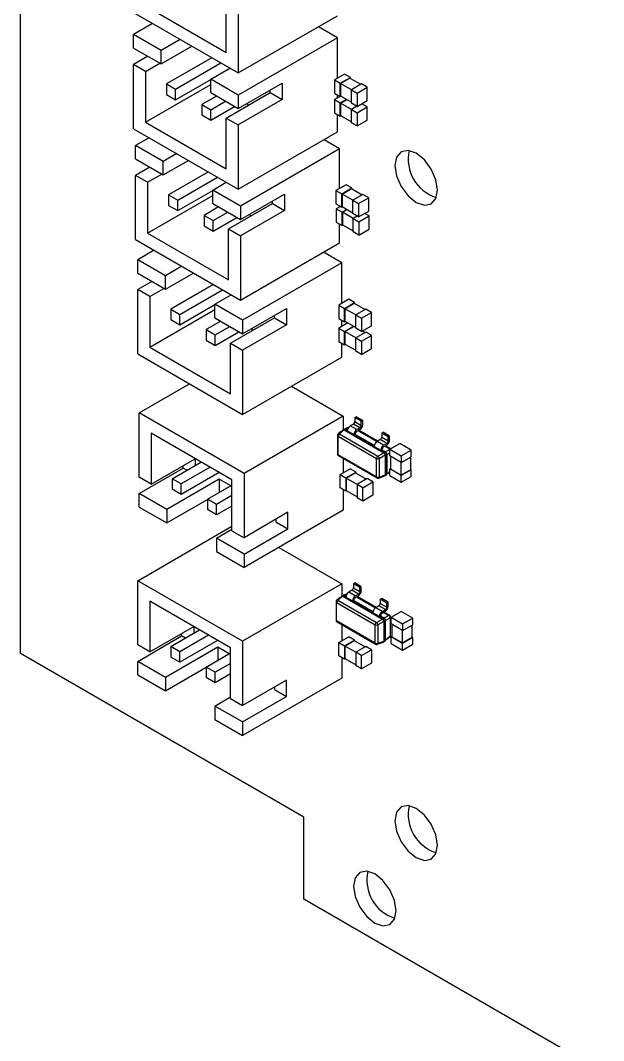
# Model space of a CAD drawing. Header units: millimetres. Extents: x 461 to 1302, y 117 to 711.
# Drawn here: x 867.1 to 925.3, y 223.8 to 325.6 of the extents above; entities that cross this region are included whole.
import ezdxf

# ---------------------------------------------------------------- set-up
doc = ezdxf.new("R2010")
doc.units = ezdxf.units.MM
doc.layers.get('0').update_dxf_attribs({"lineweight": 50})

msp = doc.modelspace()

# ---------------------------------------------------------------- linework, layer by layer
at = {"color": 7, "linetype": 'Continuous', "lineweight": 25}
for p, q in [((867.089, 262.452), (867.089, 381.411)), ((879.582, 327.019), (887.643, 322.365)), ((887.643, 322.365), (887.643, 327.428)), ((888.845, 326.734), (888.845, 320.324)), ((878.38, 326.366), (888.845, 320.324)), ((888.845, 320.324), (898.745, 326.039)), ((880.29, 325.263), (878.38, 324.161)), ((898.745, 323.834), (896.835, 324.937)), ((881.138, 322.569), (878.38, 324.161)), ((878.38, 322.814), (878.38, 324.161)), ((883.047, 323.671), (881.138, 322.569)), ((898.745, 323.834), (888.845, 318.119)), ((898.745, 319.802), (898.745, 323.834)), ((878.38, 322.814), (881.138, 321.222)), ((881.138, 321.222), (884.214, 322.998)), ((881.138, 321.222), (881.138, 322.569)), ((879.795, 321.997), (878.38, 321.181)), ((886.209, 321.846), (881.675, 319.229)), ((878.38, 314.771), (878.38, 321.181)), ((879.582, 320.487), (878.38, 321.181)), ((879.582, 320.487), (880.997, 321.303)), ((879.582, 320.487), (879.582, 315.424)), ((882.58, 318.707), (887.114, 321.324)), ((886.088, 319.711), (887.997, 320.814)), ((882.58, 317.662), (886.088, 319.686)), ((888.845, 318.119), (886.088, 319.711)), ((886.088, 318.364), (886.088, 319.711)), ((899.452, 320.211), (898.446, 319.63)), ((898.446, 319.63), (898.446, 318.304)), ((898.446, 319.63), (899.021, 319.299)), ((899.021, 319.299), (900.026, 319.879)), ((899.056, 319.278), (899.991, 319.818)), ((900.026, 319.879), (899.452, 320.211)), ((899.991, 319.818), (901.07, 319.195)), ((900.026, 319.797), (900.026, 319.879)), ((879.582, 315.424), (886.088, 319.18)), ((881.675, 319.229), (882.58, 318.707)), ((881.675, 319.229), (881.675, 318.184)), ((882.58, 317.662), (882.58, 318.707)), ((888.845, 316.772), (893.229, 319.303)), ((892.027, 318.364), (892.027, 318.609)), ((893.229, 319.303), (893.229, 317.67)), ((899.021, 317.973), (899.021, 319.299)), ((900.135, 318.655), (899.056, 319.278)), ((899.056, 319.278), (899.056, 318.034)), ((901.14, 319.236), (900.135, 318.655)), ((900.135, 317.329), (900.135, 318.655)), ((900.135, 318.655), (900.709, 318.324)), ((900.709, 318.324), (901.715, 318.904)), ((901.715, 318.904), (901.14, 319.236)), ((901.715, 317.578), (901.715, 318.904)), ((881.675, 318.184), (882.58, 317.662)), ((886.668, 318.029), (885.211, 317.188)), ((886.088, 318.364), (888.845, 316.772)), ((886.116, 316.666), (887.573, 317.507)), ((887.643, 315.833), (892.027, 318.364)), ((888.845, 318.119), (888.845, 316.772)), ((893.229, 317.67), (888.845, 315.139)), ((892.027, 318.364), (893.229, 317.67)), ((898.446, 318.304), (899.021, 317.973)), ((898.995, 317.987), (898.446, 317.67)), ((898.446, 317.67), (898.446, 316.344)), ((898.446, 317.67), (899.021, 317.339)), ((898.745, 317.843), (898.745, 318.132)), ((899.091, 318.013), (899.021, 317.973)), ((899.021, 317.339), (899.64, 317.697)), ((899.056, 318.034), (900.135, 317.411)), ((899.056, 317.319), (899.675, 317.676)), ((900.709, 318.324), (900.709, 316.998)), ((900.709, 316.998), (901.715, 317.578)), ((885.211, 317.188), (886.116, 316.666)), ((885.211, 317.188), (885.211, 316.143)), ((886.116, 315.621), (888.478, 316.984)), ((886.116, 315.621), (886.116, 316.666)), ((889.693, 317.261), (889.905, 317.139)), ((899.021, 316.013), (899.021, 317.339)), ((900.135, 316.696), (899.056, 317.319)), ((899.056, 317.319), (899.056, 316.074)), ((900.709, 316.998), (900.135, 317.329)), ((900.684, 317.012), (900.135, 316.696)), ((900.135, 315.37), (900.135, 316.696)), ((900.135, 316.696), (900.709, 316.364)), ((900.709, 316.364), (901.715, 316.945)), ((900.709, 316.364), (900.709, 315.038)), ((901.715, 316.945), (901.166, 317.261)), ((901.715, 315.619), (901.715, 316.945)), ((879.582, 315.424), (887.643, 310.77)), ((885.211, 316.143), (886.116, 315.621)), ((887.643, 315.833), (888.845, 315.139)), ((887.643, 310.77), (887.643, 315.833)), ((898.446, 316.344), (899.021, 316.013)), ((898.745, 314.444), (898.745, 316.172)), ((899.091, 316.054), (899.021, 316.013)), ((899.056, 316.074), (900.135, 315.451)), ((900.709, 315.038), (900.135, 315.37)), ((900.709, 315.038), (901.715, 315.619)), ((878.38, 314.771), (888.845, 308.729)), ((888.845, 315.139), (888.845, 308.729)), ((888.845, 308.729), (898.745, 314.444)), ((879.936, 313.873), (878.592, 313.097)), ((898.957, 312.77), (897.401, 313.668)), ((881.35, 311.505), (878.592, 313.097)), ((878.592, 311.749), (878.592, 313.097)), ((898.957, 312.77), (889.057, 307.055)), ((898.957, 308.82), (898.957, 312.77)), ((878.592, 311.749), (881.35, 310.157)), ((882.694, 312.281), (881.35, 311.505)), ((881.35, 310.157), (883.861, 311.607)), ((881.35, 310.157), (881.35, 311.505)), ((880.007, 310.933), (878.592, 310.116)), ((885.855, 310.456), (881.887, 308.165)), ((878.592, 303.707), (878.592, 310.116)), ((879.794, 309.422), (878.592, 310.116)), ((879.794, 309.422), (881.209, 310.239)), ((879.794, 309.422), (879.794, 304.36)), ((882.792, 307.643), (886.76, 309.933)), ((886.3, 308.647), (887.643, 309.423)), ((882.792, 306.597), (886.3, 308.622)), ((889.057, 307.055), (886.3, 308.647)), ((886.3, 307.3), (886.3, 308.647)), ((889.057, 305.708), (893.442, 308.239)), ((893.442, 308.239), (893.442, 306.606)), ((899.593, 309.187), (898.588, 308.607)), ((898.588, 308.607), (898.588, 307.281)), ((898.588, 308.607), (899.162, 308.275)), ((899.162, 308.275), (900.168, 308.856)), ((899.162, 306.949), (899.162, 308.275)), ((899.197, 308.255), (900.132, 308.795)), ((900.276, 307.632), (899.197, 308.255)), ((899.197, 308.255), (899.197, 307.011)), ((900.168, 308.856), (899.593, 309.187)), ((900.132, 308.795), (901.211, 308.172)), ((900.168, 308.774), (900.168, 308.856)), ((879.794, 304.36), (886.3, 308.115)), ((881.887, 308.165), (882.792, 307.643)), ((881.887, 308.165), (881.887, 307.12)), ((882.792, 306.597), (882.792, 307.643)), ((886.3, 307.3), (889.057, 305.708)), ((887.855, 304.769), (892.239, 307.3)), ((892.239, 307.3), (892.239, 307.545)), ((892.239, 307.3), (893.442, 306.606)), ((898.588, 307.281), (899.162, 306.949)), ((901.282, 308.213), (900.276, 307.632)), ((900.276, 307.632), (900.851, 307.301)), ((900.276, 306.306), (900.276, 307.632)), ((900.851, 307.301), (901.856, 307.881)), ((900.851, 307.301), (900.851, 305.975)), ((901.856, 307.881), (901.282, 308.213)), ((901.856, 306.555), (901.856, 307.881)), ((881.887, 307.12), (882.792, 306.597)), ((886.88, 306.965), (885.423, 306.124)), ((886.328, 305.602), (887.785, 306.443)), ((889.057, 307.055), (889.057, 305.708)), ((893.442, 306.606), (889.057, 304.075)), ((889.905, 306.197), (890.117, 306.075)), ((899.031, 307.025), (898.624, 306.79)), ((898.624, 306.79), (898.624, 305.464)), ((898.624, 306.79), (899.198, 306.458)), ((898.957, 306.982), (898.957, 307.068)), ((899.233, 306.99), (899.162, 306.949)), ((899.197, 307.011), (900.276, 306.388)), ((899.198, 306.458), (899.676, 306.734)), ((899.198, 305.132), (899.198, 306.458)), ((899.233, 306.438), (899.711, 306.714)), ((900.312, 305.815), (899.233, 306.438)), ((899.233, 306.438), (899.233, 305.194)), ((900.851, 305.975), (900.276, 306.306)), ((900.851, 305.975), (901.856, 306.555)), ((901.892, 306.064), (901.449, 306.32)), ((885.423, 306.124), (886.328, 305.602)), ((885.423, 306.124), (885.423, 305.079)), ((886.328, 304.556), (888.69, 305.92)), ((886.328, 304.556), (886.328, 305.602)), ((898.624, 305.464), (899.198, 305.132)), ((898.957, 303.38), (898.957, 305.271)), ((899.233, 305.194), (900.312, 304.571)), ((900.72, 306.05), (900.312, 305.815)), ((900.312, 305.815), (900.886, 305.484)), ((900.312, 304.489), (900.312, 305.815)), ((900.886, 305.484), (901.892, 306.064)), ((900.886, 305.484), (900.886, 304.157)), ((901.892, 304.738), (901.892, 306.064)), ((879.794, 304.36), (887.855, 299.706)), ((885.423, 305.079), (886.328, 304.556)), ((887.855, 304.769), (889.057, 304.075)), ((887.855, 299.706), (887.855, 304.769)), ((899.268, 305.173), (899.198, 305.132)), ((900.886, 304.157), (900.312, 304.489)), ((900.886, 304.157), (901.892, 304.738)), ((878.592, 303.707), (889.057, 297.665)), ((889.057, 304.075), (889.057, 297.665)), ((889.057, 297.665), (898.957, 303.38)), ((880.431, 302.645), (878.804, 301.706)), ((899.169, 301.379), (897.33, 302.441)), ((881.562, 300.114), (878.804, 301.706)), ((878.804, 300.359), (878.804, 301.706)), ((899.169, 301.379), (889.27, 295.665)), ((899.169, 297.348), (899.169, 301.379)), ((878.804, 300.359), (881.562, 298.767)), ((883.189, 301.053), (881.562, 300.114)), ((881.562, 298.767), (884.356, 300.379)), ((881.562, 298.767), (881.562, 300.114)), ((880.219, 299.542), (878.804, 298.726)), ((886.35, 299.228), (882.1, 296.774)), ((878.804, 292.316), (878.804, 298.726)), ((880.006, 298.032), (878.804, 298.726)), ((880.006, 298.032), (881.421, 298.848)), ((883.005, 296.252), (887.255, 298.706)), ((886.512, 297.257), (888.138, 298.196)), ((880.006, 298.032), (880.006, 292.969)), ((883.005, 295.207), (886.512, 297.231)), ((889.27, 295.665), (886.512, 297.257)), ((886.512, 295.909), (886.512, 297.257)), ((899.876, 297.756), (898.871, 297.175)), ((898.871, 297.175), (898.871, 295.849)), ((898.871, 297.175), (899.445, 296.844)), ((899.445, 296.844), (900.45, 297.424)), ((899.48, 296.823), (900.415, 297.363)), ((900.45, 297.424), (899.876, 297.756)), ((900.415, 297.363), (901.494, 296.74)), ((900.45, 297.343), (900.45, 297.424)), ((880.006, 292.969), (886.512, 296.725)), ((882.1, 296.774), (883.005, 296.252)), ((882.1, 296.774), (882.1, 295.729)), ((883.005, 295.207), (883.005, 296.252)), ((889.27, 294.317), (893.654, 296.848)), ((892.452, 295.909), (892.452, 296.154)), ((893.654, 296.848), (893.654, 295.215)), ((899.445, 295.518), (899.445, 296.844)), ((900.559, 296.2), (899.48, 296.823)), ((899.48, 296.823), (899.48, 295.579)), ((901.565, 296.781), (900.559, 296.2)), ((900.559, 296.2), (901.133, 295.869)), ((900.559, 294.874), (900.559, 296.2)), ((901.133, 295.869), (902.139, 296.449)), ((902.139, 296.449), (901.565, 296.781)), ((902.139, 295.123), (902.139, 296.449)), ((882.1, 295.729), (883.005, 295.207)), ((887.092, 295.574), (885.635, 294.733)), ((886.512, 295.909), (889.27, 294.317)), ((886.54, 294.211), (887.997, 295.052)), ((888.067, 293.378), (892.452, 295.909)), ((889.27, 295.665), (889.27, 294.317)), ((893.654, 295.215), (889.27, 292.684)), ((892.452, 295.909), (893.654, 295.215)), ((898.871, 295.849), (899.445, 295.518)), ((899.773, 295.41), (898.871, 294.889)), ((899.169, 295.061), (899.169, 295.677)), ((899.516, 295.559), (899.445, 295.518)), ((899.445, 294.558), (900.347, 295.078)), ((899.48, 295.579), (900.559, 294.956)), ((899.48, 294.537), (900.383, 295.058)), ((901.133, 295.869), (901.133, 294.543)), ((901.133, 294.543), (902.139, 295.123)), ((885.635, 294.733), (886.54, 294.211)), ((885.635, 294.733), (885.635, 293.688)), ((886.54, 293.166), (888.902, 294.529)), ((886.54, 293.166), (886.54, 294.211)), ((890.117, 294.807), (890.33, 294.684)), ((898.871, 294.889), (898.871, 293.563)), ((898.871, 294.889), (899.445, 294.558)), ((899.445, 293.231), (899.445, 294.558)), ((900.559, 293.914), (899.48, 294.537)), ((899.48, 294.537), (899.48, 293.293)), ((901.133, 294.543), (900.559, 294.874)), ((901.565, 294.495), (900.559, 293.914)), ((901.133, 293.583), (902.139, 294.163)), ((901.237, 294.602), (901.494, 294.454)), ((902.139, 294.163), (901.565, 294.495)), ((902.139, 292.837), (902.139, 294.163)), ((880.006, 292.969), (888.067, 288.316)), ((885.635, 293.688), (886.54, 293.166)), ((888.067, 293.378), (889.27, 292.684)), ((888.067, 288.316), (888.067, 293.378)), ((898.871, 293.563), (899.445, 293.231)), ((899.169, 291.989), (899.169, 293.391)), ((899.516, 293.272), (899.445, 293.231)), ((899.48, 293.293), (900.559, 292.67)), ((900.559, 293.914), (901.133, 293.583)), ((900.559, 292.588), (900.559, 293.914)), ((901.133, 293.583), (901.133, 292.257)), ((878.804, 292.316), (889.27, 286.274)), ((889.27, 292.684), (889.27, 286.274)), ((889.27, 286.274), (899.169, 291.989)), ((901.133, 292.257), (900.559, 292.588)), ((901.133, 292.257), (902.139, 292.837)), ((878.946, 286.437), (883.967, 289.335)), ((894.148, 289.091), (899.31, 286.11)), ((878.946, 280.027), (878.946, 286.437)), ((889.411, 280.395), (878.946, 286.437)), ((899.31, 286.11), (889.411, 280.395)), ((899.31, 286.11), (899.31, 284.741)), ((900.47, 285.972), (900.612, 286.053)), ((901.121, 285.596), (900.47, 285.972)), ((900.47, 285.972), (900.47, 285.563)), ((901.262, 285.678), (900.612, 286.053)), ((899.842, 284.973), (899.456, 284.835)), ((900.329, 285.318), (900.011, 285.135)), ((900.661, 284.759), (900.011, 285.135)), ((900.979, 284.943), (900.329, 285.318)), ((900.47, 285.563), (901.121, 285.188)), ((900.661, 284.759), (900.979, 284.943)), ((901.121, 285.596), (901.262, 285.678)), ((901.121, 285.188), (901.121, 285.596)), ((901.262, 285.269), (901.262, 285.678)), ((888.209, 279.742), (880.148, 284.396)), ((880.148, 284.396), (880.148, 279.333)), ((898.743, 284.175), (898.743, 282.346)), ((898.801, 284.094), (902.648, 281.873)), ((898.801, 282.264), (898.801, 284.094)), ((899.15, 284.614), (898.813, 284.328)), ((899.409, 284.738), (898.928, 284.329)), ((898.928, 284.329), (902.775, 282.109)), ((899.424, 284.747), (899.409, 284.738)), ((899.409, 284.738), (903.369, 282.452)), ((899.424, 284.747), (899.551, 284.82)), ((899.565, 284.828), (899.551, 284.82)), ((899.728, 284.645), (900.378, 284.269)), ((899.728, 284.645), (899.728, 284.563)), ((900.378, 284.188), (899.728, 284.563)), ((900.52, 284.269), (900.378, 284.188)), ((900.378, 284.188), (900.378, 284.269)), ((900.52, 284.269), (900.52, 284.351)), ((900.661, 284.596), (900.979, 284.779)), ((902.735, 283.605), (900.84, 284.699)), ((903.157, 284.42), (903.299, 284.502)), ((903.808, 284.045), (903.157, 284.42)), ((903.157, 284.42), (903.157, 284.012)), ((903.157, 284.012), (903.808, 283.637)), ((903.949, 284.126), (903.299, 284.502)), ((903.808, 284.045), (903.949, 284.126)), ((903.808, 283.637), (903.808, 284.045)), ((903.949, 283.718), (903.949, 284.126)), ((902.415, 283.094), (903.065, 282.718)), ((902.415, 283.094), (902.415, 283.012)), ((903.065, 282.636), (902.415, 283.012)), ((903.016, 283.767), (902.698, 283.583)), ((903.348, 283.208), (902.698, 283.583)), ((903.666, 283.392), (903.016, 283.767)), ((903.207, 282.718), (903.207, 282.8)), ((903.348, 283.208), (903.666, 283.392)), ((903.348, 283.045), (903.666, 283.228)), ((904.042, 282.851), (903.527, 283.148)), ((903.953, 282.8), (904.959, 283.38)), ((903.953, 282.137), (903.953, 282.8)), ((903.953, 282.8), (905.102, 282.137)), ((906.107, 282.717), (904.959, 283.38)), ((880.148, 279.333), (884.532, 281.864)), ((884.532, 281.864), (884.532, 281.195)), ((902.648, 280.044), (898.801, 282.264)), ((898.843, 282.173), (902.69, 279.952)), ((899.31, 281.903), (899.31, 280.445)), ((902.648, 280.044), (902.648, 281.873)), ((902.775, 282.109), (903.369, 282.452)), ((903.51, 282.208), (902.915, 281.865)), ((902.915, 281.865), (902.915, 280.036)), ((903.207, 282.718), (903.065, 282.636)), ((903.065, 282.636), (903.065, 282.718)), ((903.369, 282.452), (903.384, 282.461)), ((903.51, 282.534), (903.384, 282.461)), ((903.51, 282.534), (903.525, 282.542)), ((903.525, 282.216), (903.51, 282.208)), ((903.51, 282.208), (903.51, 280.248)), ((903.652, 282.289), (903.525, 282.216)), ((903.525, 282.216), (903.525, 280.256)), ((903.666, 282.298), (903.652, 282.289)), ((903.652, 282.289), (903.652, 280.329)), ((903.666, 280.338), (903.666, 282.298)), ((905.102, 281.474), (903.953, 282.137)), ((904.024, 282.096), (904.024, 280.85)), ((905.102, 282.137), (906.107, 282.717)), ((905.102, 282.137), (905.102, 281.474)), ((905.102, 281.474), (906.107, 282.054)), ((906.036, 282.013), (906.036, 280.767)), ((906.107, 282.054), (906.107, 282.717)), ((878.946, 278.394), (883.33, 280.925)), ((882.241, 279.872), (885.112, 281.53)), ((886.017, 281.007), (883.146, 279.35)), ((883.33, 280.925), (883.33, 281.17)), ((883.697, 280.713), (883.33, 280.925)), ((899.012, 280.273), (900.018, 280.853)), ((900.592, 280.522), (900.018, 280.853)), ((903.953, 280.85), (904.024, 280.891)), ((905.102, 280.187), (903.953, 280.85)), ((903.953, 280.187), (903.953, 280.85)), ((904.024, 280.85), (905.102, 280.228)), ((905.102, 280.228), (905.102, 281.474)), ((906.036, 280.767), (905.102, 280.228)), ((906.107, 280.767), (905.102, 280.187)), ((906.107, 280.767), (906.036, 280.808)), ((906.107, 280.104), (906.107, 280.767)), ((880.148, 279.333), (878.946, 280.027)), ((886.936, 279.823), (881.704, 276.802)), ((882.241, 279.872), (882.241, 278.827)), ((883.146, 279.35), (882.241, 279.872)), ((886.923, 280.485), (883.146, 278.304)), ((888.081, 279.162), (886.936, 279.823)), ((886.936, 279.823), (886.936, 278.5)), ((889.411, 280.395), (889.411, 273.986)), ((899.012, 278.947), (899.012, 280.273)), ((899.012, 280.273), (899.586, 279.941)), ((899.586, 279.941), (900.592, 280.522)), ((899.586, 279.941), (899.586, 278.615)), ((899.622, 279.921), (900.556, 280.461)), ((900.701, 279.298), (899.622, 279.921)), ((899.622, 279.921), (899.622, 278.677)), ((900.556, 280.461), (901.635, 279.838)), ((900.592, 280.44), (900.592, 280.522)), ((901.706, 279.879), (900.701, 279.298)), ((902.28, 279.547), (901.706, 279.879)), ((902.857, 279.937), (903.479, 280.16)), ((902.915, 280.036), (903.51, 280.248)), ((903.51, 280.248), (903.525, 280.256)), ((903.525, 280.256), (903.652, 280.329)), ((903.652, 280.329), (903.666, 280.338)), ((903.784, 280.381), (903.953, 280.525)), ((903.953, 280.187), (905.102, 279.524)), ((905.102, 279.524), (905.102, 280.187)), ((905.102, 279.524), (906.107, 280.104)), ((883.146, 278.304), (882.241, 278.827)), ((883.146, 278.304), (883.146, 279.35)), ((885.776, 277.831), (888.209, 279.235)), ((888.209, 274.679), (888.209, 279.742)), ((899.586, 278.615), (899.012, 278.947)), ((899.31, 278.775), (899.31, 276.72)), ((900.701, 279.298), (900.701, 277.972)), ((901.275, 278.967), (900.701, 279.298)), ((901.275, 278.967), (902.28, 279.547)), ((901.275, 277.641), (901.275, 278.967)), ((902.28, 279.547), (902.28, 278.221)), ((881.704, 276.802), (878.946, 278.394)), ((878.946, 277.047), (878.946, 278.394)), ((881.704, 275.455), (885.776, 277.806)), ((885.776, 277.831), (885.776, 276.786)), ((886.682, 277.309), (885.776, 277.831)), ((888.209, 278.19), (886.682, 277.309)), ((899.657, 278.656), (899.586, 278.615)), ((899.622, 278.677), (900.701, 278.054)), ((901.275, 277.641), (900.701, 277.972)), ((902.28, 278.221), (901.275, 277.641)), ((878.946, 277.047), (881.704, 275.455)), ((881.704, 276.802), (881.704, 275.455)), ((886.682, 276.263), (885.776, 276.786)), ((886.682, 276.263), (886.682, 277.309)), ((888.209, 277.145), (886.682, 276.263)), ((899.31, 276.72), (889.411, 271.005)), ((893.795, 276.516), (889.411, 273.986)), ((892.593, 275.822), (892.593, 275.577)), ((893.795, 274.883), (893.795, 276.516)), ((878.804, 269.698), (888.209, 275.127)), ((886.653, 273.944), (888.209, 274.842)), ((888.209, 274.679), (889.411, 273.986)), ((889.411, 272.352), (893.795, 274.883)), ((892.593, 275.577), (893.795, 274.883)), ((889.411, 272.352), (886.653, 273.944)), ((886.653, 273.944), (886.653, 272.597)), ((892.875, 273.005), (899.169, 269.371)), ((886.653, 272.597), (889.411, 271.005)), ((889.411, 272.352), (889.411, 271.005)), ((889.27, 263.656), (878.804, 269.698)), ((878.804, 263.288), (878.804, 269.698)), ((899.169, 269.371), (889.27, 263.656)), ((899.169, 269.371), (899.169, 268.166)), ((900.187, 268.743), (899.869, 268.559)), ((900.52, 268.183), (899.869, 268.559)), ((900.838, 268.367), (900.187, 268.743)), ((900.329, 269.396), (900.47, 269.477)), ((900.979, 269.02), (900.329, 269.396)), ((900.329, 269.396), (900.329, 268.987)), ((900.329, 268.987), (900.979, 268.612)), ((901.121, 269.102), (900.47, 269.477)), ((900.979, 269.02), (901.121, 269.102)), ((900.979, 268.612), (900.979, 269.02)), ((901.121, 268.694), (901.121, 269.102)), ((888.067, 263.003), (880.006, 267.656)), ((880.006, 267.656), (880.006, 262.594)), ((898.601, 267.6), (898.601, 265.77)), ((899.009, 268.038), (898.672, 267.752)), ((899.268, 268.162), (898.787, 267.753)), ((898.787, 267.753), (902.633, 265.533)), ((899.283, 268.171), (899.268, 268.162)), ((899.268, 268.162), (903.228, 265.876)), ((899.283, 268.171), (899.409, 268.244)), ((899.701, 268.398), (899.314, 268.259)), ((899.424, 268.252), (899.409, 268.244)), ((899.586, 268.069), (900.237, 267.693)), ((899.586, 268.069), (899.586, 267.987)), ((900.237, 267.612), (899.586, 267.987)), ((900.378, 267.693), (900.237, 267.612)), ((900.237, 267.612), (900.237, 267.693)), ((900.378, 267.693), (900.378, 267.775)), ((900.52, 268.183), (900.838, 268.367)), ((900.52, 268.02), (900.838, 268.204)), ((902.593, 267.029), (900.698, 268.123)), ((903.016, 267.845), (903.157, 267.926)), ((903.666, 267.469), (903.016, 267.845)), ((903.016, 267.845), (903.016, 267.436)), ((903.808, 267.551), (903.157, 267.926)), ((903.666, 267.469), (903.808, 267.551)), ((903.808, 267.142), (903.808, 267.551)), ((898.66, 267.518), (902.507, 265.297)), ((898.66, 265.689), (898.66, 267.518)), ((902.874, 267.191), (902.556, 267.008)), ((903.207, 266.632), (902.556, 267.008)), ((903.525, 266.816), (902.874, 267.191)), ((903.016, 267.436), (903.666, 267.061)), ((903.207, 266.632), (903.525, 266.816)), ((903.207, 266.469), (903.525, 266.652)), ((903.95, 266.246), (903.385, 266.572)), ((903.666, 267.061), (903.666, 267.469)), ((904.095, 266.061), (905.1, 266.641)), ((906.249, 265.978), (905.1, 266.641)), ((902.507, 263.468), (898.66, 265.689)), ((898.701, 265.597), (902.548, 263.376)), ((902.273, 266.518), (902.924, 266.142)), ((902.273, 266.518), (902.273, 266.436)), ((902.924, 266.061), (902.273, 266.436)), ((902.633, 265.533), (903.228, 265.876)), ((903.368, 265.632), (902.774, 265.289)), ((903.065, 266.142), (902.924, 266.061)), ((902.924, 266.061), (902.924, 266.142)), ((903.065, 266.142), (903.065, 266.224)), ((903.228, 265.876), (903.242, 265.885)), ((903.369, 265.958), (903.242, 265.885)), ((903.384, 265.64), (903.368, 265.632)), ((903.368, 265.632), (903.368, 263.672)), ((903.369, 265.958), (903.384, 265.966)), ((903.865, 266.244), (903.384, 265.966)), ((903.51, 265.713), (903.384, 265.64)), ((903.384, 265.64), (903.384, 263.681)), ((903.524, 265.722), (903.51, 265.713)), ((903.51, 265.713), (903.51, 263.754)), ((903.524, 265.722), (904.006, 266)), ((903.524, 263.763), (903.524, 265.722)), ((904.006, 266), (904.006, 264.171)), ((904.05, 264.244), (904.05, 266.073)), ((904.095, 265.398), (904.095, 266.061)), ((904.095, 266.061), (905.243, 265.398)), ((905.243, 265.398), (906.249, 265.978)), ((906.249, 265.315), (906.249, 265.978)), ((880.006, 262.594), (884.391, 265.125)), ((882.1, 263.133), (884.971, 264.791)), ((884.391, 265.125), (884.391, 264.456)), ((899.169, 265.327), (899.169, 263.706)), ((902.507, 263.468), (902.507, 265.297)), ((902.774, 265.289), (902.774, 263.46)), ((905.243, 264.735), (904.095, 265.398)), ((904.165, 265.357), (904.165, 264.111)), ((905.243, 265.398), (905.243, 264.735)), ((905.243, 264.735), (906.249, 265.315)), ((905.243, 263.489), (905.243, 264.735)), ((906.178, 265.274), (906.178, 264.028)), ((878.804, 261.655), (883.188, 264.186)), ((885.876, 264.268), (883.005, 262.61)), ((886.781, 263.745), (883.005, 261.565)), ((883.188, 264.186), (883.188, 264.431)), ((883.556, 263.974), (883.188, 264.186)), ((889.27, 263.656), (889.27, 257.246)), ((898.871, 263.534), (899.876, 264.114)), ((898.871, 262.208), (898.871, 263.534)), ((898.871, 263.534), (899.445, 263.202)), ((899.445, 263.202), (900.45, 263.783)), ((899.48, 263.182), (900.415, 263.722)), ((900.45, 263.783), (899.876, 264.114)), ((900.415, 263.722), (901.494, 263.099)), ((900.45, 263.701), (900.45, 263.783)), ((902.715, 263.361), (903.337, 263.584)), ((902.774, 263.46), (903.368, 263.672)), ((903.368, 263.672), (903.384, 263.681)), ((903.384, 263.681), (903.51, 263.754)), ((903.51, 263.754), (903.524, 263.763)), ((904.006, 264.171), (903.524, 263.763)), ((903.642, 263.805), (903.98, 264.091)), ((904.095, 264.111), (904.165, 264.152)), ((905.243, 263.448), (904.095, 264.111)), ((904.095, 263.448), (904.095, 264.111)), ((904.165, 264.111), (905.243, 263.489)), ((906.178, 264.028), (905.243, 263.489)), ((906.249, 264.028), (905.243, 263.448)), ((906.249, 264.028), (906.178, 264.069)), ((906.249, 263.365), (906.249, 264.028)), ((895.373, 246.124), (867.089, 262.452)), ((880.006, 262.594), (878.804, 263.288)), ((886.795, 263.083), (881.562, 260.063)), ((882.1, 263.133), (882.1, 262.088)), ((883.005, 262.61), (882.1, 263.133)), ((883.005, 261.565), (883.005, 262.61)), ((885.635, 261.092), (888.067, 262.496)), ((887.94, 262.422), (886.795, 263.083)), ((886.795, 263.083), (886.795, 261.761)), ((888.067, 257.94), (888.067, 263.003)), ((899.445, 263.202), (899.445, 261.876)), ((900.559, 262.559), (899.48, 263.182)), ((899.48, 263.182), (899.48, 261.938)), ((901.565, 263.139), (900.559, 262.559)), ((900.559, 262.559), (900.559, 261.233)), ((901.133, 262.228), (900.559, 262.559)), ((901.133, 262.228), (902.139, 262.808)), ((902.139, 262.808), (901.565, 263.139)), ((902.139, 262.808), (902.139, 261.482)), ((904.095, 263.448), (905.243, 262.785)), ((905.243, 262.785), (905.243, 263.448)), ((905.243, 262.785), (906.249, 263.365)), ((881.562, 260.063), (878.804, 261.655)), ((878.804, 260.307), (878.804, 261.655)), ((883.005, 261.565), (882.1, 262.088)), ((888.067, 261.451), (886.54, 260.569)), ((899.445, 261.876), (898.871, 262.208)), ((899.169, 262.035), (899.169, 259.981)), ((899.516, 261.917), (899.445, 261.876)), ((899.48, 261.938), (900.559, 261.315)), ((901.133, 260.901), (901.133, 262.228)), ((902.139, 261.482), (901.133, 260.901)), ((881.562, 258.715), (885.635, 261.067)), ((885.635, 261.092), (885.635, 260.047)), ((886.54, 260.569), (885.635, 261.092)), ((886.54, 259.524), (886.54, 260.569)), ((901.133, 260.901), (900.559, 261.233)), ((878.804, 260.307), (881.562, 258.715)), ((881.562, 260.063), (881.562, 258.715)), ((886.54, 259.524), (885.635, 260.047)), ((888.067, 260.406), (886.54, 259.524)), ((899.169, 259.981), (889.27, 254.266)), ((893.654, 259.777), (889.27, 257.246)), ((893.654, 258.144), (893.654, 259.777)), ((892.452, 259.083), (892.452, 258.838)), ((892.452, 258.838), (893.654, 258.144)), ((886.512, 257.205), (888.067, 258.103)), ((888.067, 257.94), (889.27, 257.246)), ((889.27, 255.613), (893.654, 258.144)), ((889.27, 255.613), (886.512, 257.205)), ((886.512, 257.205), (886.512, 255.858)), ((886.512, 255.858), (889.27, 254.266)), ((889.27, 255.613), (889.27, 254.266)), ((895.373, 237.958), (895.373, 246.124)), ((960.118, 200.582), (895.373, 237.958))]:
    msp.add_line(p, q, dxfattribs=at)
at = {"color": 8, "linetype": 'Continuous', "lineweight": 25}
for p, q in [((899.565, 284.828), (899.805, 284.913)), ((899.728, 284.572), (899.424, 284.747)), ((899.551, 284.82), (899.734, 284.714)), ((899.736, 284.729), (899.565, 284.828)), ((902.415, 283.02), (900.386, 284.192)), ((900.512, 284.265), (902.421, 283.163)), ((902.423, 283.178), (900.52, 284.277)), ((900.795, 284.673), (902.69, 283.579)), ((903.482, 283.122), (903.997, 282.825)), ((903.384, 282.461), (903.073, 282.641)), ((903.199, 282.714), (903.51, 282.534)), ((903.525, 282.542), (903.207, 282.726)), ((903.953, 282.789), (903.525, 282.542)), ((903.666, 282.298), (903.953, 282.464)), ((903.953, 280.582), (903.666, 280.338)), ((899.586, 267.996), (899.283, 268.171)), ((899.409, 268.244), (899.592, 268.139)), ((899.424, 268.252), (899.663, 268.338)), ((899.595, 268.153), (899.424, 268.252)), ((902.273, 266.445), (900.244, 267.616)), ((900.371, 267.689), (902.279, 266.587)), ((902.282, 266.602), (900.378, 267.701)), ((900.654, 268.097), (902.549, 267.003)), ((903.341, 266.546), (903.865, 266.244)), ((903.242, 265.885), (902.931, 266.065)), ((903.058, 266.138), (903.369, 265.958)), ((903.384, 265.966), (903.065, 266.15))]:
    msp.add_line(p, q, dxfattribs=at)
at = {"color": 7, "linetype": 'Continuous', "lineweight": 25, "flags": 128}
for points in [[(904.479, 311.098), (904.641, 310.067), (905.101, 309.007), (905.789, 308.079), (906.601, 307.423), (907.413, 307.141), (908.101, 307.275), (908.561, 307.804), (908.722, 308.648), (908.561, 309.679), (908.101, 310.739), (907.413, 311.668), (906.601, 312.323), (905.789, 312.605), (905.101, 312.471), (904.641, 311.942), (904.479, 311.098)], [(904.479, 245.766), (904.641, 244.736), (905.101, 243.675), (905.789, 242.747), (906.601, 242.092), (907.413, 241.81), (908.101, 241.944), (908.561, 242.473), (908.722, 243.317), (908.561, 244.348), (908.101, 245.408), (907.413, 246.336), (906.601, 246.991), (905.789, 247.273), (905.101, 247.14), (904.641, 246.61), (904.479, 245.766)], [(900.349, 239.233), (900.51, 238.202), (900.97, 237.142), (901.658, 236.214), (902.47, 235.558), (903.282, 235.276), (903.97, 235.41), (904.43, 235.939), (904.591, 236.783), (904.43, 237.814), (903.97, 238.874), (903.282, 239.803), (902.47, 240.458), (901.658, 240.74), (900.97, 240.606), (900.51, 240.077), (900.349, 239.233)]]:
    msp.add_lwpolyline(points, dxfattribs=at)
at = {"color": 7, "linetype": 'Continuous', "lineweight": 25}
for centre, radius, start, end in [((909.771, 311.703), 3.965, 167.09457, 252.90001), ((900.342, 284.617), 0.615, 122.60476, 177.39519), ((900.163, 285.577), 0.307, 302.60701, 357.39355), ((900.648, 285.297), 0.615, 302.6055, 357.39444), ((900.814, 285.202), 0.307, 302.60701, 357.39355), ((899.112, 284.078), 0.311, 126.29365, 177.17214), ((900.992, 284.241), 0.615, 122.60476, 177.39519), ((900.827, 284.337), 0.307, 122.6062, 177.39437), ((902.85, 284.026), 0.307, 302.60701, 357.39355), ((903.029, 283.066), 0.615, 122.60476, 177.39519), ((903.679, 282.69), 0.615, 122.60476, 177.39519), ((903.514, 282.786), 0.307, 122.6062, 177.39437), ((903.335, 283.746), 0.615, 302.6055, 357.39444), ((903.501, 283.651), 0.307, 302.60701, 357.39355), ((898.842, 282.356), 0.0997, 185.40422, 245.91814), ((902.959, 281.858), 0.311, 126.29365, 177.17214), ((902.79, 282.15), 0.311, 242.83498, 293.69731), ((902.535, 281.808), 0.384, 8.52294, 51.47954), ((902.79, 280.321), 0.311, 242.83498, 293.69731), ((900.2, 268.041), 0.615, 122.60586, 177.3947), ((900.022, 269.001), 0.307, 302.6048, 357.39453), ((900.507, 268.722), 0.615, 302.6059, 357.39404), ((900.672, 268.626), 0.307, 302.6048, 357.39453), ((898.971, 267.503), 0.311, 126.29642, 177.1706), ((900.851, 267.665), 0.615, 122.60586, 177.3947), ((900.685, 267.761), 0.307, 122.60471, 177.39585), ((902.887, 266.49), 0.615, 122.60586, 177.3947), ((902.709, 267.45), 0.307, 302.6048, 357.39453), ((903.538, 266.114), 0.615, 122.60586, 177.3947), ((903.194, 267.17), 0.615, 302.6059, 357.39404), ((903.359, 267.075), 0.307, 302.6048, 357.39453), ((898.701, 265.78), 0.0997, 185.40422, 245.91814), ((902.818, 265.282), 0.311, 126.29642, 177.1706), ((902.394, 265.232), 0.384, 8.52287, 51.47589), ((903.372, 266.21), 0.307, 122.60471, 177.39585), ((903.741, 266.01), 0.264, 357.85403, 62.14473), ((902.649, 265.574), 0.311, 242.83191, 293.70285), ((902.649, 263.745), 0.311, 242.83191, 293.70285), ((909.771, 246.372), 3.965, 167.09476, 252.89982), ((905.64, 239.838), 3.965, 167.09478, 252.8998)]:
    msp.add_arc(centre, radius, start, end, dxfattribs=at)
at = {"color": 8, "linetype": 'Continuous', "lineweight": 25}
for centre, radius, start, end in [((898.84, 284.183), 0.0971, 184.55624, 246.83227), ((898.872, 284.237), 0.108, 58.55422, 122.85209), ((898.898, 282.253), 0.0971, 173.17384, 235.51631), ((902.747, 280.034), 0.0996, 174.0696, 234.73425), ((902.811, 280.031), 0.105, 295.96373, 2.55874), ((898.698, 267.607), 0.0971, 184.55624, 246.83227), ((898.73, 267.661), 0.108, 58.57344, 122.83908), ((898.756, 265.677), 0.0971, 173.17121, 235.51608), ((903.91, 266.164), 0.0917, 63.78732, 119.22675), ((903.959, 266.079), 0.0915, 300.7413, 356.41477), ((902.606, 263.458), 0.0996, 174.06701, 234.73398), ((903.918, 264.155), 0.0893, 313.90672, 9.98201), ((903.959, 264.25), 0.0916, 300.7505, 356.20432), ((902.669, 263.455), 0.105, 295.9857, 2.55202)]:
    msp.add_arc(centre, radius, start, end, dxfattribs=at)
at = {"color": 7, "linetype": 'Continuous', "lineweight": 25}
for points, knots in [([(898.814, 284.327), (898.803, 284.317), (898.776, 284.293), (898.749, 284.24), (898.745, 284.197), (898.744, 284.175)], [0, 0, 0, 0, 0.2552592, 0.6258752, 1, 1, 1, 1]), ([(899.269, 284.656), (899.269, 284.675), (899.27, 284.713), (899.301, 284.747), (899.349, 284.758), (899.389, 284.744), (899.409, 284.738)], [0, 0, 0, 0, 0.2499881, 0.4999907, 0.7499933, 1, 1, 1, 1]), ([(899.283, 284.665), (899.285, 284.685), (899.289, 284.726), (899.322, 284.761), (899.368, 284.772), (899.405, 284.755), (899.424, 284.747)], [0, 0, 0, 0, 0.2500102, 0.4999817, 0.7499663, 1, 1, 1, 1]), ([(898.745, 282.346), (898.746, 282.325), (898.748, 282.277), (898.784, 282.221), (898.819, 282.186), (898.839, 282.176), (898.843, 282.174)], [0, 0, 0, 0, 0.2972085, 0.6788642, 0.9356433, 1, 1, 1, 1]), ([(903.369, 282.452), (903.386, 282.437), (903.419, 282.409), (903.464, 282.344), (903.498, 282.272), (903.506, 282.229), (903.51, 282.208)], [0, 0, 0, 0, 0.2500067, 0.5000093, 0.7500119, 1, 1, 1, 1]), ([(903.384, 282.461), (903.402, 282.448), (903.439, 282.422), (903.486, 282.357), (903.519, 282.284), (903.523, 282.239), (903.525, 282.216)], [0, 0, 0, 0, 0.2500337, 0.5000183, 0.7499898, 1, 1, 1, 1]), ([(903.51, 282.534), (903.529, 282.521), (903.566, 282.495), (903.613, 282.43), (903.645, 282.357), (903.65, 282.312), (903.652, 282.289)], [0, 0, 0, 0, 0.2500337, 0.5000183, 0.7499898, 1, 1, 1, 1]), ([(903.525, 282.542), (903.545, 282.529), (903.585, 282.505), (903.633, 282.441), (903.664, 282.368), (903.665, 282.322), (903.666, 282.298)], [0, 0, 0, 0, 0.2500067, 0.5000093, 0.7500119, 1, 1, 1, 1]), ([(902.69, 279.952), (902.713, 279.943), (902.757, 279.923), (902.817, 279.923), (902.847, 279.936), (902.856, 279.94)], [0, 0, 0, 0, 0.423918, 0.8379445, 1, 1, 1, 1]), ([(903.369, 280.167), (903.386, 280.158), (903.419, 280.14), (903.464, 280.15), (903.498, 280.186), (903.506, 280.227), (903.51, 280.248)], [0, 0, 0, 0, 0.2500067, 0.5000093, 0.7500119, 1, 1, 1, 1]), ([(903.525, 280.256), (903.523, 280.236), (903.519, 280.196), (903.486, 280.161), (903.439, 280.15), (903.402, 280.166), (903.384, 280.175)], [0, 0, 0, 0, 0.24998889, 0.49998221, 0.74996894, 1, 1, 1, 1]), ([(903.652, 280.329), (903.65, 280.309), (903.645, 280.269), (903.613, 280.234), (903.566, 280.223), (903.529, 280.24), (903.51, 280.248)], [0, 0, 0, 0, 0.24998889, 0.49998221, 0.74996894, 1, 1, 1, 1]), ([(898.673, 267.751), (898.662, 267.741), (898.635, 267.717), (898.607, 267.664), (898.604, 267.621), (898.602, 267.599)], [0, 0, 0, 0, 0.2552461, 0.6258672, 1, 1, 1, 1]), ([(899.127, 268.081), (899.128, 268.099), (899.129, 268.137), (899.16, 268.171), (899.208, 268.183), (899.248, 268.169), (899.268, 268.162)], [0, 0, 0, 0, 0.2500054, 0.5000185, 0.7499849, 1, 1, 1, 1]), ([(899.141, 268.089), (899.143, 268.11), (899.148, 268.15), (899.18, 268.185), (899.227, 268.196), (899.264, 268.179), (899.283, 268.171)], [0, 0, 0, 0, 0.250012, 0.4999852, 0.7500114, 1, 1, 1, 1]), ([(898.603, 265.77), (898.604, 265.749), (898.607, 265.702), (898.642, 265.645), (898.678, 265.61), (898.698, 265.6), (898.702, 265.598)], [0, 0, 0, 0, 0.2972158, 0.6788434, 0.9356612, 1, 1, 1, 1]), ([(903.228, 265.876), (903.244, 265.862), (903.277, 265.833), (903.322, 265.768), (903.356, 265.697), (903.364, 265.654), (903.368, 265.632)], [0, 0, 0, 0, 0.2500194, 0.49999, 0.7499806, 1, 1, 1, 1]), ([(903.242, 265.885), (903.261, 265.872), (903.298, 265.846), (903.345, 265.781), (903.377, 265.708), (903.382, 265.663), (903.384, 265.64)], [0, 0, 0, 0, 0.2499919, 0.4999817, 0.7499847, 1, 1, 1, 1]), ([(903.369, 265.958), (903.387, 265.945), (903.425, 265.919), (903.471, 265.854), (903.504, 265.781), (903.508, 265.736), (903.51, 265.713)], [0, 0, 0, 0, 0.2499919, 0.4999817, 0.7499847, 1, 1, 1, 1]), ([(903.384, 265.966), (903.404, 265.954), (903.444, 265.929), (903.491, 265.866), (903.523, 265.793), (903.524, 265.746), (903.524, 265.722)], [0, 0, 0, 0, 0.2500194, 0.49999, 0.7499806, 1, 1, 1, 1]), ([(904.013, 266.189), (903.997, 266.209), (903.978, 266.231), (903.953, 266.244), (903.95, 266.245)], [0, 0, 0, 0, 0.8838694, 1, 1, 1, 1]), ([(904.048, 266.073), (904.049, 266.078), (904.052, 266.098), (904.041, 266.14), (904.023, 266.171), (904.013, 266.189)], [0, 0, 0, 0, 0.1092843, 0.5078096, 1, 1, 1, 1]), ([(903.228, 263.591), (903.244, 263.582), (903.277, 263.565), (903.322, 263.575), (903.356, 263.61), (903.364, 263.652), (903.368, 263.672)], [0, 0, 0, 0, 0.2500124, 0.4999943, 0.7499827, 1, 1, 1, 1]), ([(903.384, 263.681), (903.382, 263.66), (903.377, 263.62), (903.345, 263.585), (903.298, 263.574), (903.261, 263.591), (903.242, 263.599)], [0, 0, 0, 0, 0.25001152, 0.50003059, 0.75001654, 1, 1, 1, 1]), ([(903.51, 263.754), (903.508, 263.733), (903.504, 263.693), (903.471, 263.658), (903.425, 263.647), (903.387, 263.664), (903.369, 263.672)], [0, 0, 0, 0, 0.25001152, 0.50003059, 0.75001654, 1, 1, 1, 1]), ([(903.978, 264.093), (903.992, 264.106), (904.026, 264.137), (904.048, 264.194), (904.049, 264.232), (904.049, 264.244)], [0, 0, 0, 0, 0.3375555, 0.7984416, 1, 1, 1, 1]), ([(902.549, 263.377), (902.571, 263.367), (902.615, 263.347), (902.676, 263.347), (902.706, 263.36), (902.714, 263.364)], [0, 0, 0, 0, 0.4238993, 0.8379075, 1, 1, 1, 1])]:
    msp.add_open_spline(points, degree=3, knots=knots, dxfattribs=at)

doc.saveas('drawing.dxf')
